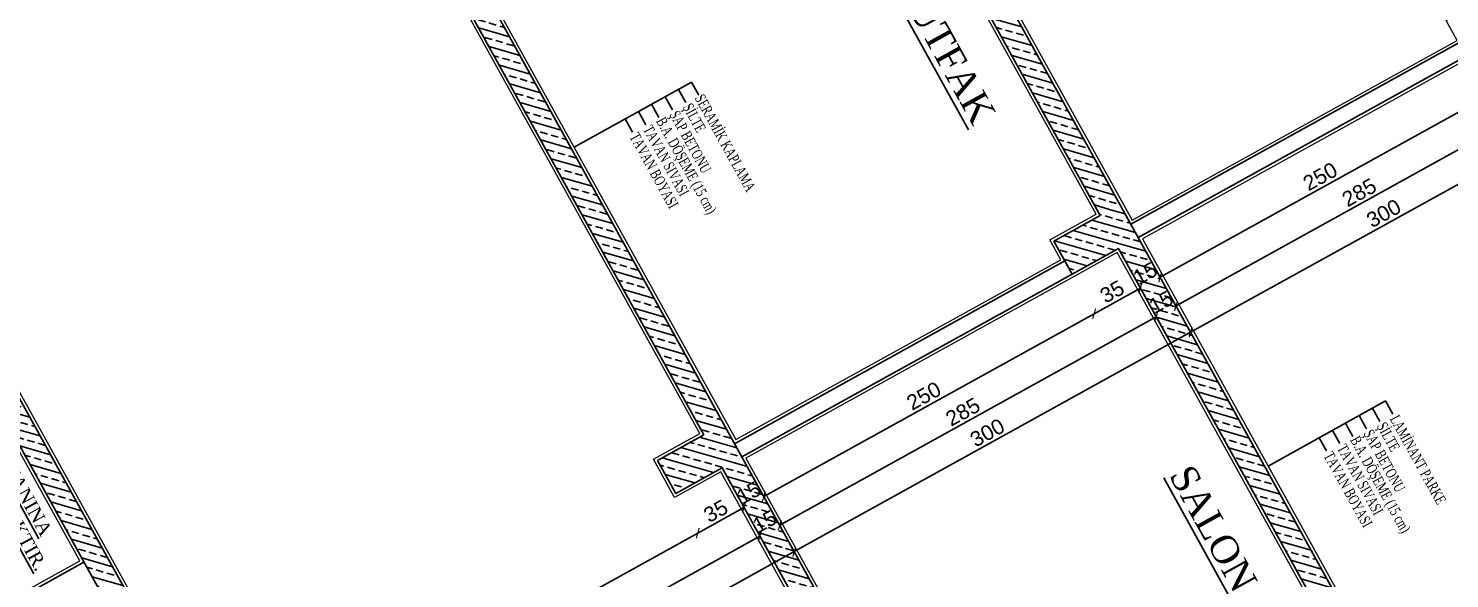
# Model space of a CAD drawing. Header units: millimetres. Extents: x 2232 to 85269, y -3593 to 5869.
# Drawn here: x 6430.3 to 6665.6, y -1304.3 to -1213.2 of the extents above; entities that cross this region are included whole.
import ezdxf

# ---------------------------------------------------------------- set-up
doc = ezdxf.new("R2010")
doc.units = ezdxf.units.MM
doc.linetypes.add('DOTX2', pattern=[0.5, 0, -0.5])
for name, color, linetype, lineweight in [('duvar', 232, 'Continuous', 30), ('iz', 1, 'DOTX2', 20), ('Kiris', 7, 'Continuous', 30), ('sıva iç', 21, 'Continuous', 0), ('ölçü iç', 170, 'Continuous', 9), ('ÖLÇÜ İÇ', 7, 'Continuous', 9)]:
    doc.layers.add(name, color=color, linetype=linetype, lineweight=lineweight)
for name, color, linetype in [('poz', 1, 'Continuous'), ('Standart', 7, 'Continuous'), ('Yazi', 7, 'Continuous')]:
    doc.layers.add(name, color=color, linetype=linetype)
doc.styles.get("Standard").update_dxf_attribs({"font": 'arial.ttf'})
doc.styles.add('Times roman', font='times.ttf')
doc.styles.add('UNIVCH', font='times.ttf', dxfattribs={"width": 0.7})
doc.dimstyles.new('zulay iç ölçü', dxfattribs={"dimtxt": 10, "dimasz": 5, "dimexe": 0.18, "dimexo": 0, "dimgap": 2, "dimtad": 3, "dimdec": 0, "dimzin": 0, "dimdsep": 46, "dimtxsty": 'Standard', "dimblk": 'ARCHTICK', "dimcen": 0.09, "dimse1": 1, "dimse2": 1, "dimadec": 0, "dimazin": 0, "dimtfac": 1, "dimtdec": 0, "dimtix": 1, "dimtofl": 0, "dimtmove": 0, "dimatfit": 3, "dimldrblk": 'ARCHTICK', "dimfxl": 1, "dimtolj": 1, "dimtzin": 0, "dimarcsym": 0})
pattern_1 = [(45, (0, 0), (-7.071068, 7.071068), []), (45, (7.071, 0), (-7.071068, 7.071068), [5, -2.5])]

# ---------------------------------------------------------------- blocks, each defined once
blk = doc.blocks.new('IDE830Entity150')
at = {"layer": 'Standart', "linetype": 'Continuous', "lineweight": -3}
h = blk.add_hatch(dxfattribs=at)
h.set_pattern_fill('ANSI33', color=171, scale=40, style=0)
h.set_pattern_definition(pattern_1)
h.paths.add_polyline_path([(2815, 35), (2465, 35), (2465, 50), (2815, 50)])
blk = doc.blocks.new('IDE830Entity430')
at = {"layer": 'Standart', "color": 159, "linetype": 'Continuous', "lineweight": -3}
blk.add_lwpolyline([(2815, 35), (2465, 35)], dxfattribs=at)
blk = doc.blocks.new('IDE830Entity431')
at = {"layer": 'Standart', "color": 159, "linetype": 'Continuous', "lineweight": -3}
blk.add_lwpolyline([(2465, 50), (2815, 50)], dxfattribs=at)
blk = doc.blocks.new('IDE830Entity85')
at = {"layer": 'Standart', "linetype": 'Continuous', "lineweight": -3}
h = blk.add_hatch(dxfattribs=at)
h.set_pattern_fill('ANSI33', color=171, scale=40, style=0)
h.set_pattern_definition(pattern_1)
h.paths.add_polyline_path([(3235, 1335), (2840, 1335), (2840, 1350), (3235, 1350)])
blk = doc.blocks.new('IDE830Entity86')
at = {"layer": 'Standart', "linetype": 'Continuous', "lineweight": -3}
h = blk.add_hatch(dxfattribs=at)
h.set_pattern_fill('ANSI33', color=171, scale=40, style=0)
h.set_pattern_definition(pattern_1)
h.paths.add_polyline_path([(2815, 1335), (2465, 1335), (2465, 1350), (2815, 1350)])
blk = doc.blocks.new('IDE830Entity98')
at = {"layer": 'Standart', "linetype": 'Continuous', "lineweight": -3}
h = blk.add_hatch(dxfattribs=at)
h.set_pattern_fill('ANSI33', color=171, scale=40, style=0)
h.set_pattern_definition(pattern_1)
h.paths.add_polyline_path([(2840, 1300), (2815, 1300), (2815, 1350), (2840, 1350)])
blk = doc.blocks.new('IDE830Entity267')
at = {"layer": 'Standart', "color": 159, "linetype": 'Continuous', "lineweight": -3}
blk.add_lwpolyline([(3235, 1335), (2840, 1335)], dxfattribs=at)
blk = doc.blocks.new('IDE830Entity268')
at = {"layer": 'Standart', "color": 159, "linetype": 'Continuous', "lineweight": -3}
blk.add_lwpolyline([(2815, 1335), (2465, 1335)], dxfattribs=at)
blk = doc.blocks.new('IDE830Entity286')
at = {"layer": 'Standart', "color": 159, "linetype": 'Continuous', "lineweight": -3}
blk.add_lwpolyline([(2815, 1300), (2815, 1335)], dxfattribs=at)
blk = doc.blocks.new('IDE830Entity287')
at = {"layer": 'Standart', "color": 159, "linetype": 'Continuous', "lineweight": -3}
blk.add_lwpolyline([(2840, 1300), (2815, 1300)], dxfattribs=at)
blk = doc.blocks.new('IDE830Entity456')
at = {"layer": 'Standart', "color": 159, "linetype": 'Continuous', "lineweight": -3}
blk.add_lwpolyline([(2840, 1335), (2840, 1300)], dxfattribs=at)
blk = doc.blocks.new('tyutyu')
at = {"layer": 'Standart', "color": 159, "linetype": 'Continuous', "lineweight": -3}
for points in [[(1027426.49, -396812.03), (1027426.49, -396762.03), (1030686.49, -396762.03)], [(1027426.49, -397112.03), (1027426.49, -397062.03), (1030686.49, -397062.03)]]:
    blk.add_lwpolyline(points, dxfattribs=at)
at = {"layer": 'Standart'}
for name, p in [('IDE830Entity86', (1027426.49, -398112.03)), ('IDE830Entity98', (1027426.49, -398112.03)), ('IDE830Entity85', (1027426.49, -398112.03)), ('IDE830Entity268', (1027426.49, -398112.03)), ('IDE830Entity286', (1027426.49, -398112.03)), ('IDE830Entity267', (1027426.49, -398112.03)), ('IDE830Entity456', (1027426.49, -398112.03)), ('IDE830Entity287', (1027426.49, -398112.03)), ('IDE830Entity86', (1027426.49, -398412.03)), ('IDE830Entity98', (1027426.49, -398412.03)), ('IDE830Entity85', (1027426.49, -398412.03)), ('IDE830Entity268', (1027426.49, -398412.03)), ('IDE830Entity286', (1027426.49, -398412.03)), ('IDE830Entity267', (1027426.49, -398412.03)), ('IDE830Entity456', (1027426.49, -398412.03)), ('IDE830Entity287', (1027426.49, -398412.03)), ('IDE830Entity150', (1027426.49, -397512.03)), ('IDE830Entity431', (1027426.49, -397512.03)), ('IDE830Entity430', (1027426.49, -397512.03))]:
    blk.add_blockref(name, p, dxfattribs=at)
blk = doc.blocks.new('_ArchTick')
at = {"color": 0, "linetype": 'ByBlock', "const_width": 0.15}
blk.add_lwpolyline([(-0.5, -0.5), (0.5, 0.5)], dxfattribs=at)
blk = doc.blocks.new('*D2443')
at = {"layer": 'Defpoints', "color": 0, "transparency": 16777216}
for p in [(661177.16, -126828.54), (661187, -127078.54), (661204.5, -127078.54)]:
    blk.add_point(p, dxfattribs=at)
at = {"layer": 'ÖLÇÜ İÇ', "color": 0, "lineweight": -2, "transparency": 16777216}
blk.add_line((661204.5, -126828.54), (661204.5, -127078.54), dxfattribs=at)
at = {"layer": 'ÖLÇÜ İÇ', "color": 0, "lineweight": -2, "transparency": 16777216, "xscale": 5, "yscale": 5, "zscale": 5}
for p, rotation in [((661204.5, -126828.54), 90), ((661204.5, -127078.54), 270)]:
    blk.add_blockref('_ArchTick', p, dxfattribs=dict(at, rotation=rotation))
at = {"layer": 'ÖLÇÜ İÇ', "color": 0, "transparency": 16777216, "insert": (661197.5, -126953.54), "char_height": 10, "attachment_point": 5, "rotation": 90}
blk.add_mtext('\\A1;250', dxfattribs=at)
blk = doc.blocks.new('*D2444')
at = {"layer": 'Defpoints', "color": 0, "transparency": 16777216}
for p in [(661246.19, -126778.54), (661246.19, -127078.54), (661246.19, -127078.54)]:
    blk.add_point(p, dxfattribs=at)
at = {"layer": 'ÖLÇÜ İÇ', "color": 0, "lineweight": -2, "transparency": 16777216}
blk.add_line((661246.19, -126778.54), (661246.19, -127078.54), dxfattribs=at)
at = {"layer": 'ÖLÇÜ İÇ', "color": 0, "lineweight": -2, "transparency": 16777216, "xscale": 5, "yscale": 5, "zscale": 5}
for p, rotation in [((661246.19, -126778.54), 90), ((661246.19, -127078.54), 270)]:
    blk.add_blockref('_ArchTick', p, dxfattribs=dict(at, rotation=rotation))
at = {"layer": 'ÖLÇÜ İÇ', "color": 0, "transparency": 16777216, "insert": (661239.19, -126928.54), "char_height": 10, "attachment_point": 5, "rotation": 90}
blk.add_mtext('\\A1;300', dxfattribs=at)
blk = doc.blocks.new('*D2447')
at = {"layer": 'Defpoints', "color": 0, "transparency": 16777216}
for p in [(661197.5, -127078.54), (661197.5, -127093.54), (661204.5, -127093.54)]:
    blk.add_point(p, dxfattribs=at)
at = {"layer": 'ÖLÇÜ İÇ', "color": 0, "lineweight": -2, "transparency": 16777216}
for p, q in [((661204.5, -127078.54), (661204.5, -127073.54)), ((661204.5, -127093.54), (661204.5, -127098.54))]:
    blk.add_line(p, q, dxfattribs=at)
at = {"layer": 'ÖLÇÜ İÇ', "color": 0, "lineweight": -2, "transparency": 16777216, "xscale": 5, "yscale": 5, "zscale": 5}
for p, rotation in [((661204.5, -127078.54), 270), ((661204.5, -127093.54), 90)]:
    blk.add_blockref('_ArchTick', p, dxfattribs=dict(at, rotation=rotation))
at = {"layer": 'ÖLÇÜ İÇ', "color": 0, "transparency": 16777216, "insert": (661197.5, -127086.04), "char_height": 10, "attachment_point": 5, "rotation": 90}
blk.add_mtext('\\A1;15', dxfattribs=at)
blk = doc.blocks.new('*D2448')
at = {"layer": 'Defpoints', "color": 0, "transparency": 16777216}
for p in [(661197.5, -127093.54), (661177.16, -127128.54), (661204.5, -127128.54)]:
    blk.add_point(p, dxfattribs=at)
at = {"layer": 'ÖLÇÜ İÇ', "color": 0, "lineweight": -2, "transparency": 16777216}
blk.add_line((661204.5, -127093.54), (661204.5, -127128.54), dxfattribs=at)
at = {"layer": 'ÖLÇÜ İÇ', "color": 0, "lineweight": -2, "transparency": 16777216, "xscale": 5, "yscale": 5, "zscale": 5}
for p, rotation in [((661204.5, -127093.54), 90), ((661204.5, -127128.54), 270)]:
    blk.add_blockref('_ArchTick', p, dxfattribs=dict(at, rotation=rotation))
at = {"layer": 'ÖLÇÜ İÇ', "color": 0, "transparency": 16777216, "insert": (661197.5, -127111.04), "char_height": 10, "attachment_point": 5, "rotation": 90}
blk.add_mtext('\\A1;35', dxfattribs=at)
blk = doc.blocks.new('*D2449')
at = {"layer": 'Defpoints', "color": 0, "transparency": 16777216}
for p in [(661177.16, -127128.54), (661187, -127378.54), (661204.5, -127378.54)]:
    blk.add_point(p, dxfattribs=at)
at = {"layer": 'ÖLÇÜ İÇ', "color": 0, "lineweight": -2, "transparency": 16777216}
blk.add_line((661204.5, -127128.54), (661204.5, -127378.54), dxfattribs=at)
at = {"layer": 'ÖLÇÜ İÇ', "color": 0, "lineweight": -2, "transparency": 16777216, "xscale": 5, "yscale": 5, "zscale": 5}
for p, rotation in [((661204.5, -127128.54), 90), ((661204.5, -127378.54), 270)]:
    blk.add_blockref('_ArchTick', p, dxfattribs=dict(at, rotation=rotation))
at = {"layer": 'ÖLÇÜ İÇ', "color": 0, "transparency": 16777216, "insert": (661197.5, -127253.54), "char_height": 10, "attachment_point": 5, "rotation": 90}
blk.add_mtext('\\A1;250', dxfattribs=at)
blk = doc.blocks.new('*D2450')
at = {"layer": 'Defpoints', "color": 0, "transparency": 16777216}
for p in [(661246.19, -127078.54), (661246.19, -127378.54), (661246.19, -127378.54)]:
    blk.add_point(p, dxfattribs=at)
at = {"layer": 'ÖLÇÜ İÇ', "color": 0, "lineweight": -2, "transparency": 16777216}
blk.add_line((661246.19, -127078.54), (661246.19, -127378.54), dxfattribs=at)
at = {"layer": 'ÖLÇÜ İÇ', "color": 0, "lineweight": -2, "transparency": 16777216, "xscale": 5, "yscale": 5, "zscale": 5}
for p, rotation in [((661246.19, -127078.54), 90), ((661246.19, -127378.54), 270)]:
    blk.add_blockref('_ArchTick', p, dxfattribs=dict(at, rotation=rotation))
at = {"layer": 'ÖLÇÜ İÇ', "color": 0, "transparency": 16777216, "insert": (661239.19, -127228.54), "char_height": 10, "attachment_point": 5, "rotation": 90}
blk.add_mtext('\\A1;300', dxfattribs=at)
blk = doc.blocks.new('*D2461')
at = {"layer": 'Defpoints', "color": 0, "transparency": 16777216}
for p in [(661178.88, -126793.54), (661226.24, -127078.54), (661226.24, -127078.54)]:
    blk.add_point(p, dxfattribs=at)
at = {"layer": 'ÖLÇÜ İÇ', "color": 0, "lineweight": -2, "transparency": 16777216}
blk.add_line((661226.24, -126793.54), (661226.24, -127078.54), dxfattribs=at)
at = {"layer": 'ÖLÇÜ İÇ', "color": 0, "lineweight": -2, "transparency": 16777216, "xscale": 5, "yscale": 5, "zscale": 5}
for p, rotation in [((661226.24, -126793.54), 90), ((661226.24, -127078.54), 270)]:
    blk.add_blockref('_ArchTick', p, dxfattribs=dict(at, rotation=rotation))
at = {"layer": 'ÖLÇÜ İÇ', "color": 0, "transparency": 16777216, "insert": (661219.24, -126936.04), "char_height": 10, "attachment_point": 5, "rotation": 90}
blk.add_mtext('\\A1;285', dxfattribs=at)
blk = doc.blocks.new('*D2462')
at = {"layer": 'Defpoints', "color": 0, "transparency": 16777216}
for p in [(661220.99, -127078.54), (661178.88, -127093.54), (661226.24, -127093.54)]:
    blk.add_point(p, dxfattribs=at)
at = {"layer": 'ÖLÇÜ İÇ', "color": 0, "lineweight": -2, "transparency": 16777216}
for p, q in [((661226.24, -127078.54), (661226.24, -127073.54)), ((661226.24, -127093.54), (661226.24, -127098.54))]:
    blk.add_line(p, q, dxfattribs=at)
at = {"layer": 'ÖLÇÜ İÇ', "color": 0, "lineweight": -2, "transparency": 16777216, "xscale": 5, "yscale": 5, "zscale": 5}
for p, rotation in [((661226.24, -127078.54), 270), ((661226.24, -127093.54), 90)]:
    blk.add_blockref('_ArchTick', p, dxfattribs=dict(at, rotation=rotation))
at = {"layer": 'ÖLÇÜ İÇ', "color": 0, "transparency": 16777216, "insert": (661219.24, -127086.04), "char_height": 10, "attachment_point": 5, "rotation": 90}
blk.add_mtext('\\A1;15', dxfattribs=at)
blk = doc.blocks.new('*D2463')
at = {"layer": 'Defpoints', "color": 0, "transparency": 16777216}
for p in [(661178.88, -127093.54), (661226.24, -127378.54), (661226.24, -127378.54)]:
    blk.add_point(p, dxfattribs=at)
at = {"layer": 'ÖLÇÜ İÇ', "color": 0, "lineweight": -2, "transparency": 16777216}
blk.add_line((661226.24, -127093.54), (661226.24, -127378.54), dxfattribs=at)
at = {"layer": 'ÖLÇÜ İÇ', "color": 0, "lineweight": -2, "transparency": 16777216, "xscale": 5, "yscale": 5, "zscale": 5}
for p, rotation in [((661226.24, -127093.54), 90), ((661226.24, -127378.54), 270)]:
    blk.add_blockref('_ArchTick', p, dxfattribs=dict(at, rotation=rotation))
at = {"layer": 'ÖLÇÜ İÇ', "color": 0, "transparency": 16777216, "insert": (661219.24, -127236.04), "char_height": 10, "attachment_point": 5, "rotation": 90}
blk.add_mtext('\\A1;285', dxfattribs=at)
blk = doc.blocks.new('*D2464')
at = {"layer": 'Defpoints', "color": 0, "transparency": 16777216}
for p in [(661197.5, -127378.54), (661197.5, -127393.54), (661204.5, -127393.54)]:
    blk.add_point(p, dxfattribs=at)
at = {"layer": 'ÖLÇÜ İÇ', "color": 0, "lineweight": -2, "transparency": 16777216}
for p, q in [((661204.5, -127378.54), (661204.5, -127373.54)), ((661204.5, -127393.54), (661204.5, -127398.54))]:
    blk.add_line(p, q, dxfattribs=at)
at = {"layer": 'ÖLÇÜ İÇ', "color": 0, "lineweight": -2, "transparency": 16777216, "xscale": 5, "yscale": 5, "zscale": 5}
for p, rotation in [((661204.5, -127378.54), 270), ((661204.5, -127393.54), 90)]:
    blk.add_blockref('_ArchTick', p, dxfattribs=dict(at, rotation=rotation))
at = {"layer": 'ÖLÇÜ İÇ', "color": 0, "transparency": 16777216, "insert": (661197.5, -127386.04), "char_height": 10, "attachment_point": 5, "rotation": 90}
blk.add_mtext('\\A1;15', dxfattribs=at)
blk = doc.blocks.new('*D2465')
at = {"layer": 'Defpoints', "color": 0, "transparency": 16777216}
for p in [(661197.5, -127393.54), (661177.16, -127428.54), (661204.5, -127428.54)]:
    blk.add_point(p, dxfattribs=at)
at = {"layer": 'ÖLÇÜ İÇ', "color": 0, "lineweight": -2, "transparency": 16777216}
blk.add_line((661204.5, -127393.54), (661204.5, -127428.54), dxfattribs=at)
at = {"layer": 'ÖLÇÜ İÇ', "color": 0, "lineweight": -2, "transparency": 16777216, "xscale": 5, "yscale": 5, "zscale": 5}
for p, rotation in [((661204.5, -127393.54), 90), ((661204.5, -127428.54), 270)]:
    blk.add_blockref('_ArchTick', p, dxfattribs=dict(at, rotation=rotation))
at = {"layer": 'ÖLÇÜ İÇ', "color": 0, "transparency": 16777216, "insert": (661197.5, -127411.04), "char_height": 10, "attachment_point": 5, "rotation": 90}
blk.add_mtext('\\A1;35', dxfattribs=at)
blk = doc.blocks.new('*D2466')
at = {"layer": 'Defpoints', "color": 0, "transparency": 16777216}
for p in [(661177.16, -127428.54), (661187, -127778.54), (661204.5, -127778.54)]:
    blk.add_point(p, dxfattribs=at)
at = {"layer": 'ÖLÇÜ İÇ', "color": 0, "lineweight": -2, "transparency": 16777216}
blk.add_line((661204.5, -127428.54), (661204.5, -127778.54), dxfattribs=at)
at = {"layer": 'ÖLÇÜ İÇ', "color": 0, "lineweight": -2, "transparency": 16777216, "xscale": 5, "yscale": 5, "zscale": 5}
for p, rotation in [((661204.5, -127428.54), 90), ((661204.5, -127778.54), 270)]:
    blk.add_blockref('_ArchTick', p, dxfattribs=dict(at, rotation=rotation))
at = {"layer": 'ÖLÇÜ İÇ', "color": 0, "transparency": 16777216, "insert": (661197.5, -127603.54), "char_height": 10, "attachment_point": 5, "rotation": 90}
blk.add_mtext('\\A1;350', dxfattribs=at)
blk = doc.blocks.new('*D2467')
at = {"layer": 'Defpoints', "color": 0, "transparency": 16777216}
for p in [(661246.19, -127378.54), (661246.19, -127778.54), (661246.19, -127778.54)]:
    blk.add_point(p, dxfattribs=at)
at = {"layer": 'ÖLÇÜ İÇ', "color": 0, "lineweight": -2, "transparency": 16777216}
blk.add_line((661246.19, -127378.54), (661246.19, -127778.54), dxfattribs=at)
at = {"layer": 'ÖLÇÜ İÇ', "color": 0, "lineweight": -2, "transparency": 16777216, "xscale": 5, "yscale": 5, "zscale": 5}
for p, rotation in [((661246.19, -127378.54), 90), ((661246.19, -127778.54), 270)]:
    blk.add_blockref('_ArchTick', p, dxfattribs=dict(at, rotation=rotation))
at = {"layer": 'ÖLÇÜ İÇ', "color": 0, "transparency": 16777216, "insert": (661239.19, -127578.54), "char_height": 10, "attachment_point": 5, "rotation": 90}
blk.add_mtext('\\A1;400', dxfattribs=at)
blk = doc.blocks.new('*D2468')
at = {"layer": 'Defpoints', "color": 0, "transparency": 16777216}
for p in [(661220.99, -127378.54), (661178.88, -127393.54), (661226.24, -127393.54)]:
    blk.add_point(p, dxfattribs=at)
at = {"layer": 'ÖLÇÜ İÇ', "color": 0, "lineweight": -2, "transparency": 16777216}
for p, q in [((661226.24, -127378.54), (661226.24, -127373.54)), ((661226.24, -127393.54), (661226.24, -127398.54))]:
    blk.add_line(p, q, dxfattribs=at)
at = {"layer": 'ÖLÇÜ İÇ', "color": 0, "lineweight": -2, "transparency": 16777216, "xscale": 5, "yscale": 5, "zscale": 5}
for p, rotation in [((661226.24, -127378.54), 270), ((661226.24, -127393.54), 90)]:
    blk.add_blockref('_ArchTick', p, dxfattribs=dict(at, rotation=rotation))
at = {"layer": 'ÖLÇÜ İÇ', "color": 0, "transparency": 16777216, "insert": (661219.24, -127386.04), "char_height": 10, "attachment_point": 5, "rotation": 90}
blk.add_mtext('\\A1;15', dxfattribs=at)
blk = doc.blocks.new('*D2469')
at = {"layer": 'Defpoints', "color": 0, "transparency": 16777216}
for p in [(661178.88, -127393.54), (661226.24, -127778.54), (661226.24, -127778.54)]:
    blk.add_point(p, dxfattribs=at)
at = {"layer": 'ÖLÇÜ İÇ', "color": 0, "lineweight": -2, "transparency": 16777216}
blk.add_line((661226.24, -127393.54), (661226.24, -127778.54), dxfattribs=at)
at = {"layer": 'ÖLÇÜ İÇ', "color": 0, "lineweight": -2, "transparency": 16777216, "xscale": 5, "yscale": 5, "zscale": 5}
for p, rotation in [((661226.24, -127393.54), 90), ((661226.24, -127778.54), 270)]:
    blk.add_blockref('_ArchTick', p, dxfattribs=dict(at, rotation=rotation))
at = {"layer": 'ÖLÇÜ İÇ', "color": 0, "transparency": 16777216, "insert": (661219.24, -127586.04), "char_height": 10, "attachment_point": 5, "rotation": 90}
blk.add_mtext('\\A1;385', dxfattribs=at)
blk = doc.blocks.new('DFGFDGHN')
at = {"layer": 'ÖLÇÜ İÇ'}
for base, p1, p2, picture, middle in [((661246.19, -127078.54), (661246.19, -126778.54), (661246.19, -127078.54), '*D2444', (661239.19, -126928.54)), ((661204.5, -127078.54), (661177.16, -126828.54), (661187, -127078.54), '*D2443', (661197.5, -126953.54)), ((661226.24, -127093.54), (661220.99, -127078.54), (661178.88, -127093.54), '*D2462', (661219.24, -127086.04)), ((661204.5, -127093.54), (661197.5, -127078.54), (661197.5, -127093.54), '*D2447', (661197.5, -127086.04)), ((661246.19, -127378.54), (661246.19, -127078.54), (661246.19, -127378.54), '*D2450', (661239.19, -127228.54)), ((661204.5, -127128.54), (661197.5, -127093.54), (661177.16, -127128.54), '*D2448', (661197.5, -127111.04)), ((661204.5, -127378.54), (661177.16, -127128.54), (661187, -127378.54), '*D2449', (661197.5, -127253.54)), ((661226.24, -127393.54), (661220.99, -127378.54), (661178.88, -127393.54), '*D2468', (661219.24, -127386.04)), ((661204.5, -127393.54), (661197.5, -127378.54), (661197.5, -127393.54), '*D2464', (661197.5, -127386.04)), ((661246.19, -127778.54), (661246.19, -127378.54), (661246.19, -127778.54), '*D2467', (661239.19, -127578.54)), ((661204.5, -127428.54), (661197.5, -127393.54), (661177.16, -127428.54), '*D2465', (661197.5, -127411.04)), ((661204.5, -127778.54), (661177.16, -127428.54), (661187, -127778.54), '*D2466', (661197.5, -127603.54))]:
    dim = blk.add_linear_dim(base=base, p1=p1, p2=p2, angle=90, dimstyle='zulay iç ölçü', dxfattribs=at)
    dim.commit()
    dim.dimension.update_dxf_attribs({"geometry": picture, "text_midpoint": middle})
for base, p1, p2, picture, middle in [((661226.24, -127078.54), (661178.88, -126793.54), (661226.24, -127078.54), '*D2461', (661219.24, -126936.04)), ((661226.24, -127378.54), (661178.88, -127093.54), (661226.24, -127378.54), '*D2463', (661219.24, -127236.04)), ((661226.24, -127778.54), (661178.88, -127393.54), (661226.24, -127778.54), '*D2469', (661219.24, -127586.04))]:
    dim = blk.add_linear_dim(base=base, p1=p1, p2=p2, angle=90, dimstyle='zulay iç ölçü', override={"dimtmove": 1}, dxfattribs=at)
    dim.commit()
    dim.dimension.update_dxf_attribs({"geometry": picture, "text_midpoint": middle})
blk = doc.blocks.new('TTRYRTY')
at = {"layer": 'duvar'}
for p, q in [((1239681.19, -409689.54), (1239681.19, -409439.54)), ((1239691.19, -409689.54), (1239691.19, -409439.54)), ((1239681.19, -409989.54), (1239681.19, -409739.54)), ((1239691.19, -409989.54), (1239691.19, -409739.54)), ((1239541.19, -410689.54), (1239541.19, -410404.54))]:
    blk.add_line(p, q, dxfattribs=at)
at = {"layer": 'iz', "ltscale": 50}
blk.add_line((1241581.19, -409689.54), (1236851.19, -409689.54), dxfattribs=at)
at = {"layer": 'poz'}
for p, q in [((1239865.18, -409598.54), (1239865.18, -409687.54)), ((1239865.18, -409598.54), (1239875.18, -409598.54)), ((1239865.18, -409608.54), (1239875.18, -409608.54)), ((1239865.18, -409618.54), (1239875.18, -409618.54)), ((1239865.18, -409628.85), (1239875.18, -409628.85)), ((1239865.18, -409638.85), (1239875.18, -409638.85)), ((1239865.18, -409648.85), (1239875.18, -409648.85)), ((1239457.94, -409898.54), (1239457.94, -409987.54)), ((1239457.94, -409898.54), (1239467.94, -409898.54)), ((1239457.94, -409908.54), (1239467.94, -409908.54)), ((1239457.94, -409918.54), (1239467.94, -409918.54)), ((1239457.94, -409928.85), (1239467.94, -409928.85)), ((1239457.94, -409938.85), (1239467.94, -409938.85)), ((1239457.94, -409948.85), (1239467.94, -409948.85))]:
    blk.add_line(p, q, dxfattribs=at)
at = {"layer": 'sıva iç'}
for points in [[(1239679.19, -409441.54), (1239664.19, -409441.54), (1239664.19, -409406.54), (1239318.19, -409406.54), (1239318.19, -409441.54), (1239303.19, -409441.54), (1239303.19, -409687.54), (1239679.19, -409687.54)], [(1240089.19, -409441.54), (1240084.19, -409441.54), (1240084.19, -409406.54), (1239693.19, -409406.54), (1239693.19, -409439.54), (1239693.19, -409687.54), (1240089.19, -409687.54)], [(1239679.19, -409741.54), (1239664.19, -409741.54), (1239664.19, -409706.54), (1239318.19, -409706.54), (1239318.19, -409741.54), (1239303.19, -409741.54), (1239303.19, -409987.54), (1239679.19, -409987.54)], [(1240089.19, -409741.54), (1240084.19, -409741.54), (1240084.19, -409706.54), (1239693.19, -409706.54), (1239693.19, -409739.54), (1239693.19, -409987.54), (1240089.19, -409987.54)], [(1240089.19, -410041.54), (1240084.19, -410041.54), (1240084.19, -410006.54), (1239693.19, -410006.54), (1239693.19, -410041.54), (1239664.19, -410041.54), (1239664.19, -410006.54), (1239318.19, -410006.54), (1239318.19, -410041.54), (1239289.19, -410041.54), (1239289.19, -410006.54), (1238678.19, -410006.54), (1238678.19, -410041.54), (1238673.19, -410041.54), (1238673.19, -410387.54), (1238676.19, -410387.54), (1239291.19, -410387.54), (1239316.19, -410387.54), (1239666.19, -410387.54), (1239691.19, -410387.54), (1240086.19, -410387.54), (1240089.19, -410387.54)], [(1239539.19, -410406.54), (1239318.19, -410406.54), (1239318.19, -410441.54), (1239313.19, -410441.54), (1239313.19, -410687.54), (1239316.19, -410687.54), (1239539.19, -410687.54)]]:
    blk.add_lwpolyline(points, close=True, dxfattribs=at)
at = {"layer": 'Kiris'}
blk.add_blockref('tyutyu', (209424.7, -12927.52), dxfattribs=at)
at = {"layer": 'ölçü iç', "lineweight": 30}
blk.add_blockref('DFGFDGHN', (578516.69, -282611), dxfattribs=at)
at = {"layer": 'Yazi', "style": 'UNIVCH', "width": 0.7}
for s, height, p in [('LAMİNANT PARKE', 6.9984, (1239876.77, -409602.05)), ('ŞİLTE', 6.998, (1239876.77, -409611.87)), ('ŞAP BETONU', 6.998, (1239876.77, -409621.96)), ('B.A. DÖŞEME (15 cm)', 6.9984, (1239876.24, -409631.8)), ('TAVAN SIVASI', 6.9984, (1239876.77, -409642)), ('TAVAN BOYASI', 6.9984, (1239876.77, -409652.17)), ('SERAMİK KAPLAMA', 6.9984, (1239468.09, -409902.05)), ('ŞİLTE', 6.998, (1239469.52, -409911.87)), ('ŞAP BETONU', 6.998, (1239469.52, -409921.96)), ('B.A. DÖŞEME (15 cm)', 6.9984, (1239468.99, -409931.8)), ('TAVAN SIVASI', 6.9984, (1239469.52, -409942)), ('TAVAN BOYASI', 6.9984, (1239469.52, -409952.17))]:
    blk.add_text(s, height=height, dxfattribs=at).set_placement(p)
at = {"layer": 'Yazi', "style": 'Times roman'}
for s, height, p in [('%%UMUTFAK', 17.991, (1239459.54, -409749.75)), ('%%USALON', 17.991, (1239838.59, -409748.2)), ('%%UBODRUM KAT TAVANINA', 8.9957, (1239347.26, -410421.48)), ('%%UISI YALITIM YAPILACAKTIR.', 8.9957, (1239347.26, -410435.58))]:
    blk.add_text(s, height=height, dxfattribs=at).set_placement(p)
blk = doc.blocks.new('RRRR')
at = {"layer": 'sıva iç', "rotation": 298.9508757840127}
blk.add_blockref('TTRYRTY', (892692.82, 843877.26), dxfattribs=at)

msp = doc.modelspace()

# ---------------------------------------------------------------- block references
at = {"layer": 'ÖLÇÜ İÇ', "xscale": 0.25, "yscale": 0.25, "zscale": 0.25}
msp.add_blockref('RRRR', (-276957.06, 108554.7), dxfattribs=at)

doc.saveas('drawing.dxf')
